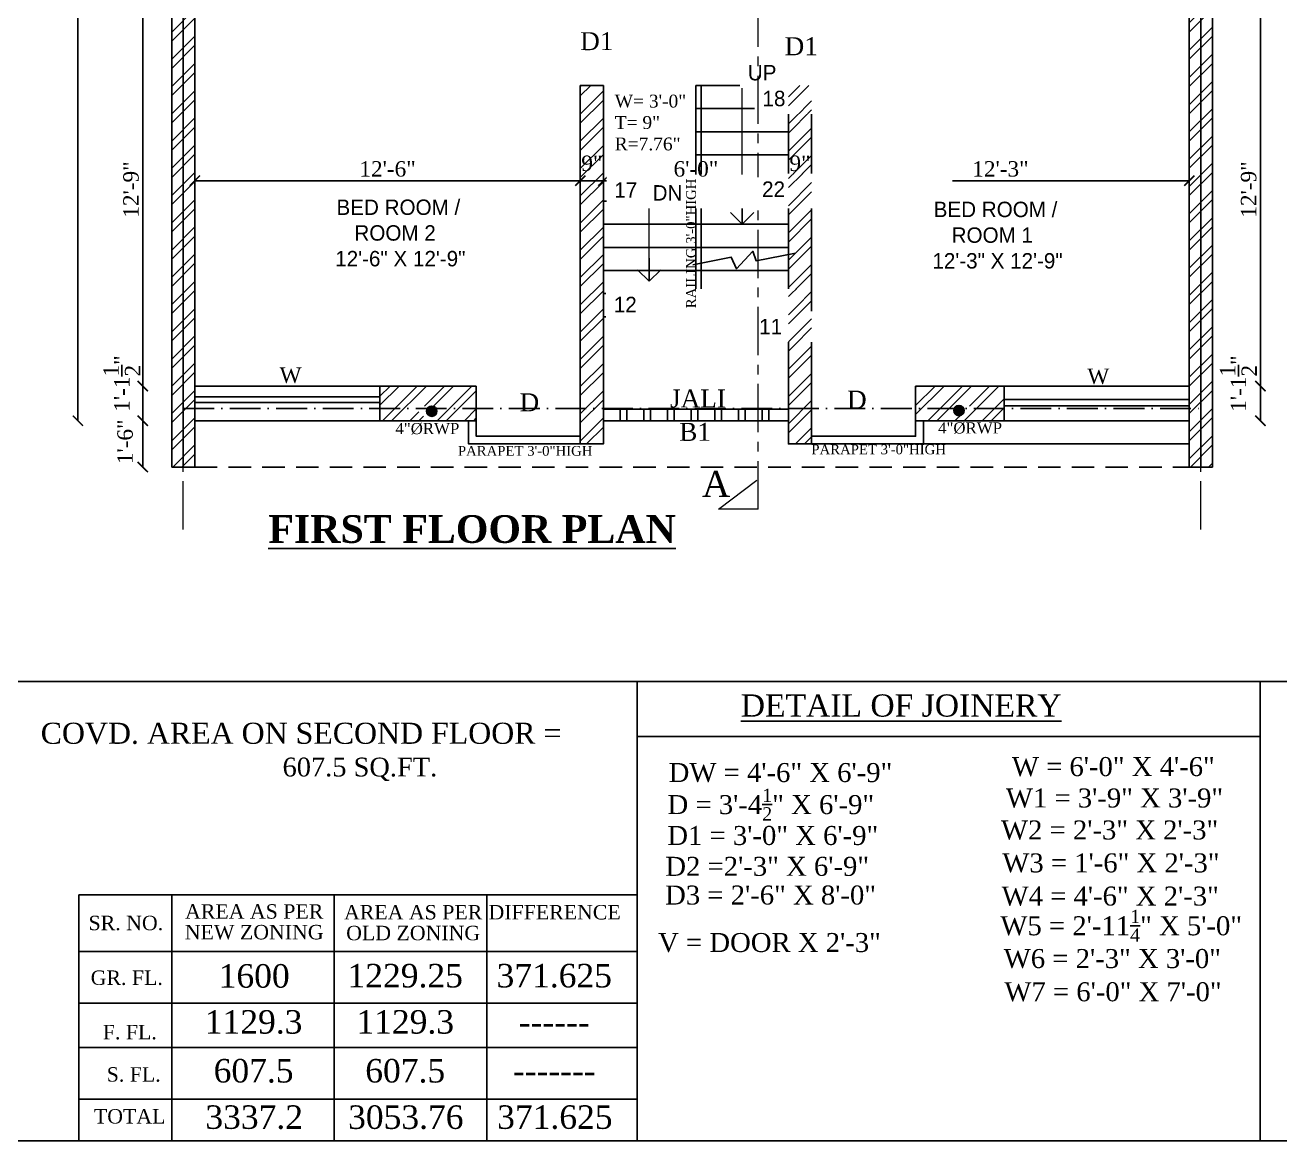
# Model space of a CAD drawing. Header units: feet. Extents: x -3489 to 100857, y -7396 to -4185.
# Drawn here: x 98370.9 to 98859.3, y -6116 to -5681.7 of the extents above; entities that cross this region are included whole.
import ezdxf
from ezdxf.enums import TextEntityAlignment as Align

# ---------------------------------------------------------------- set-up
doc = ezdxf.new("R2010")
doc.units = ezdxf.units.FT
doc.header["$MEASUREMENT"] = 0
for name, pattern in [('ACAD_ISO10W100', [18, 12, -3, 0, -3]), ('CENTER', [2, 1.25, -0.25, 0.25, -0.25]), ('DASHDOTX2', [2, 1, -0.5, 0, -0.5]), ('HIDDEN', [0.375, 0.25, -0.125])]:
    doc.linetypes.add(name, pattern=pattern)
doc.layers.add('BEAM', color=5, linetype='DASHDOTX2', lineweight=30)
doc.layers.add('Grid', color=252, linetype='CENTER', lineweight=20)
doc.layers.add('BLK_1_FLR_1_BLT_UP_AREA_EXISTING', color=25, linetype='Continuous', true_color=0x995f4c, plot=False)
for name, color, linetype in [('JOINERY TEXT', 170, 'Continuous'), ('PROJECTION', 7, 'HIDDEN'), ('SEWRAGE', 35, 'Continuous'), ('TEXT', 5, 'Continuous'), ('TOILET FIXTURES', 35, 'Continuous'), ('WALL', 1, 'Continuous')]:
    doc.layers.add(name, color=color, linetype=linetype)
doc.styles.add('33', font='arial.ttf', dxfattribs={"height": 8})
doc.styles.add('neeraj', font='romantic.ttf')
doc.styles.add('SHABNAM', font='times.ttf')
doc.styles.add('VEENI', font='times.ttf')
doc.styles.add('VINOD', font='times.ttf')
doc.dimstyles.new('plans', dxfattribs={"dimtxt": 10, "dimasz": 9, "dimexe": 1.5, "dimexo": 2, "dimgap": 1.5, "dimtad": 0, "dimzin": 3, "dimdsep": 46, "dimlunit": 4, "dimtxsty": 'neeraj', "dimblk": 'ARCHTICK', "dimcen": 0.09, "dimdle": 1.5, "dimse1": 1, "dimse2": 1, "dimclrd": 5, "dimclre": 5, "dimclrt": 5, "dimadec": 0, "dimazin": 0, "dimtfac": 1, "dimtmove": 2, "dimatfit": 3, "dimldrblk": 'OPEN90', "dimfxl": 1.5, "dimfrac": 1, "dimtolj": 1, "dimtzin": 0, "dimlwd": 0, "dimlwe": -1, "dimarcsym": 0})
doc.dimstyles.new('Standard$0', dxfattribs={"dimtxt": 9, "dimasz": 9, "dimexe": 9, "dimexo": 9, "dimgap": 4.8125, "dimtad": 0, "dimdec": 3, "dimzin": 3, "dimdsep": 46, "dimlunit": 4, "dimtxsty": '33', "dimblk": 'DOTSMALL', "dimblk1": 'ARCHTICK', "dimblk2": 'ARCHTICK', "dimcen": 0.09, "dimclrd": 256, "dimclre": 256, "dimclrt": 256, "dimadec": 0, "dimazin": 0, "dimtfac": 0.75, "dimtdec": 3, "dimtix": 1, "dimtofl": 0, "dimtmove": 2, "dimatfit": 3, "dimldrblk": 'DOTSMALL', "dimfxl": 1, "dimtolj": 1, "dimtzin": 0, "dimlwd": -1, "dimlwe": -1, "dimarcsym": 0})
pattern_1 = [(45, (6210.645, -416.4895), (-5.30330086, 5.30330086), []), (45, (6214.18, -416.4895), (-5.30330086, 5.30330086), [])]

# ---------------------------------------------------------------- blocks, each defined once
blk = doc.blocks.new('_ArchTick')
at = {"color": 0, "linetype": 'ByBlock', "const_width": 0.15}
blk.add_lwpolyline([(-0.5, -0.5), (0.5, 0.5)], dxfattribs=at)
blk = doc.blocks.new('*D107')
at = {"transparency": 16777216}
blk.add_line((98391.5, -5388.7), (98391.5, -5835.7), dxfattribs=at)
at = {"layer": 'Defpoints', "color": 0, "transparency": 16777216}
for p in [(98437, -5388.7), (98391.5, -5835.7), (98437, -5835.7)]:
    blk.add_point(p, dxfattribs=at)
at = {"transparency": 16777216, "xscale": 4, "yscale": 4, "zscale": 4}
for p, rotation in [((98391.5, -5388.7), 90), ((98391.5, -5835.7), 270)]:
    blk.add_blockref('_ArchTick', p, dxfattribs=dict(at, rotation=rotation))
at = {"lineweight": 25, "transparency": 16777216, "insert": (98386.94, -5612.2), "char_height": 6, "attachment_point": 5, "rotation": 90, "style": 'VINOD'}
blk.add_mtext('\\A1;37\'-3"', dxfattribs=at)
blk = doc.blocks.new('*D113')
at = {"transparency": 16777216}
blk.add_line((98416.74, -5669.2), (98416.74, -5822.2), dxfattribs=at)
at = {"layer": 'Defpoints', "color": 0, "transparency": 16777216}
for p in [(98437, -5669.2), (98416.74, -5822.2), (98437, -5822.2)]:
    blk.add_point(p, dxfattribs=at)
at = {"transparency": 16777216, "xscale": 4, "yscale": 4, "zscale": 4}
for p, rotation in [((98416.74, -5669.2), 90), ((98416.74, -5822.2), 270)]:
    blk.add_blockref('_ArchTick', p, dxfattribs=dict(at, rotation=rotation))
at = {"lineweight": 25, "transparency": 16777216, "insert": (98412.18, -5745.7), "char_height": 6, "attachment_point": 5, "rotation": 90, "style": 'VINOD'}
blk.add_mtext('\\A1;12\'-9"', dxfattribs=at)
blk = doc.blocks.new('*D114')
at = {"transparency": 16777216}
blk.add_line((98416.74, -5822.2), (98416.74, -5835.7), dxfattribs=at)
at = {"layer": 'Defpoints', "color": 0, "transparency": 16777216}
for p in [(98437, -5822.2), (98416.74, -5835.7), (98437, -5835.7)]:
    blk.add_point(p, dxfattribs=at)
at = {"transparency": 16777216, "xscale": 4, "yscale": 4, "zscale": 4}
for p, rotation in [((98416.74, -5822.2), 90), ((98416.74, -5835.7), 270)]:
    blk.add_blockref('_ArchTick', p, dxfattribs=dict(at, rotation=rotation))
at = {"lineweight": 25, "transparency": 16777216, "insert": (98408.59, -5821.22), "char_height": 6, "attachment_point": 5, "rotation": 90, "style": 'VINOD'}
blk.add_mtext('\\A1;1\'-1{\\H1x;\\S1/2;}"', dxfattribs=at)
blk = doc.blocks.new('*D115')
at = {"transparency": 16777216}
blk.add_line((98416.74, -5835.7), (98416.74, -5853.7), dxfattribs=at)
at = {"layer": 'Defpoints', "color": 0, "transparency": 16777216}
for p in [(98437, -5835.7), (98416.74, -5853.7), (98437, -5853.7)]:
    blk.add_point(p, dxfattribs=at)
at = {"transparency": 16777216, "xscale": 4, "yscale": 4, "zscale": 4}
for p, rotation in [((98416.74, -5835.7), 90), ((98416.74, -5853.7), 270)]:
    blk.add_blockref('_ArchTick', p, dxfattribs=dict(at, rotation=rotation))
at = {"lineweight": 25, "transparency": 16777216, "insert": (98409.88, -5843.9), "char_height": 6, "attachment_point": 5, "rotation": 90, "style": 'VINOD'}
blk.add_mtext('\\A1;1\'-6"', dxfattribs=at)
blk = doc.blocks.new('*D122')
at = {"transparency": 16777216}
blk.add_line((98851.67, -5669.2), (98851.67, -5822.2), dxfattribs=at)
at = {"layer": 'Defpoints', "color": 0, "transparency": 16777216}
for p in [(98824, -5669.2), (98824, -5822.2), (98851.67, -5822.2)]:
    blk.add_point(p, dxfattribs=at)
at = {"transparency": 16777216, "xscale": 4, "yscale": 4, "zscale": 4}
for p, rotation in [((98851.67, -5669.2), 90), ((98851.67, -5822.2), 270)]:
    blk.add_blockref('_ArchTick', p, dxfattribs=dict(at, rotation=rotation))
at = {"lineweight": 25, "transparency": 16777216, "insert": (98847.11, -5745.7), "char_height": 6, "attachment_point": 5, "rotation": 90, "style": 'VINOD'}
blk.add_mtext('\\A1;12\'-9"', dxfattribs=at)
blk = doc.blocks.new('*D123')
at = {"transparency": 16777216}
blk.add_line((98851.67, -5822.2), (98851.67, -5835.7), dxfattribs=at)
at = {"layer": 'Defpoints', "color": 0, "transparency": 16777216}
for p in [(98824, -5822.2), (98824, -5835.7), (98851.67, -5835.7)]:
    blk.add_point(p, dxfattribs=at)
at = {"transparency": 16777216, "xscale": 4, "yscale": 4, "zscale": 4}
for p, rotation in [((98851.67, -5822.2), 90), ((98851.67, -5835.7), 270)]:
    blk.add_blockref('_ArchTick', p, dxfattribs=dict(at, rotation=rotation))
at = {"lineweight": 25, "transparency": 16777216, "insert": (98843.11, -5821.24), "char_height": 6, "attachment_point": 5, "rotation": 90, "style": 'VINOD'}
blk.add_mtext('\\A1;1\'-1{\\H1x;\\S1/2;}"', dxfattribs=at)
blk = doc.blocks.new('*D125')
at = {"transparency": 16777216}
blk.add_line((98437, -5742.25), (98587, -5742.25), dxfattribs=at)
at = {"layer": 'Defpoints', "color": 0, "transparency": 16777216}
for p in [(98437, -5740.08), (98587, -5742.25), (98587, -5742.25)]:
    blk.add_point(p, dxfattribs=at)
at = {"transparency": 16777216, "xscale": 4, "yscale": 4, "zscale": 4, "rotation": 180}
blk.add_blockref('_ArchTick', (98437, -5742.25), dxfattribs=at)
at = {"transparency": 16777216, "xscale": 4, "yscale": 4, "zscale": 4}
blk.add_blockref('_ArchTick', (98587, -5742.25), dxfattribs=at)
at = {"lineweight": 25, "transparency": 16777216, "insert": (98512, -5737.7), "char_height": 6, "attachment_point": 5, "style": 'VINOD'}
blk.add_mtext('\\A1;12\'-6"', dxfattribs=at)
blk = doc.blocks.new('*D30')
at = {"transparency": 16777216}
blk.add_line((98596, -5742.25), (98668, -5742.25), dxfattribs=at)
at = {"layer": 'Defpoints', "color": 0, "transparency": 16777216}
for p in [(98596, -5742.25), (98668, -5742.25), (98668, -5742.25)]:
    blk.add_point(p, dxfattribs=at)
at = {"transparency": 16777216, "xscale": 4, "yscale": 4, "zscale": 4, "rotation": 180}
blk.add_blockref('_ArchTick', (98596, -5742.25), dxfattribs=at)
at = {"transparency": 16777216, "xscale": 4, "yscale": 4, "zscale": 4}
blk.add_blockref('_ArchTick', (98668, -5742.25), dxfattribs=at)
at = {"lineweight": 25, "transparency": 16777216, "insert": (98632, -5737.7), "char_height": 6, "attachment_point": 5, "style": 'VINOD'}
blk.add_mtext('\\A1;6\'-0"', dxfattribs=at)
blk = doc.blocks.new('*D31')
at = {"transparency": 16777216}
blk.add_line((98668, -5742.25), (98677, -5742.25), dxfattribs=at)
at = {"layer": 'Defpoints', "color": 0, "transparency": 16777216}
for p in [(98668, -5742.25), (98677, -5742.25), (98677, -5742.25)]:
    blk.add_point(p, dxfattribs=at)
at = {"transparency": 16777216, "xscale": 4, "yscale": 4, "zscale": 4, "rotation": 180}
blk.add_blockref('_ArchTick', (98668, -5742.25), dxfattribs=at)
at = {"transparency": 16777216, "xscale": 4, "yscale": 4, "zscale": 4}
blk.add_blockref('_ArchTick', (98677, -5742.25), dxfattribs=at)
at = {"lineweight": 25, "transparency": 16777216, "insert": (98672.5, -5735.52), "char_height": 6, "attachment_point": 5, "style": 'VINOD'}
blk.add_mtext('\\A1;9"', dxfattribs=at)
blk = doc.blocks.new('*D32')
at = {"transparency": 16777216}
blk.add_line((98677, -5742.25), (98824, -5742.25), dxfattribs=at)
at = {"layer": 'Defpoints', "color": 0, "transparency": 16777216}
for p in [(98677, -5742.25), (98824, -5742.25), (98824, -5742.25)]:
    blk.add_point(p, dxfattribs=at)
at = {"transparency": 16777216, "xscale": 4, "yscale": 4, "zscale": 4, "rotation": 180}
blk.add_blockref('_ArchTick', (98677, -5742.25), dxfattribs=at)
at = {"transparency": 16777216, "xscale": 4, "yscale": 4, "zscale": 4}
blk.add_blockref('_ArchTick', (98824, -5742.25), dxfattribs=at)
at = {"lineweight": 25, "transparency": 16777216, "insert": (98750.5, -5737.7), "char_height": 6, "attachment_point": 5, "style": 'VINOD'}
blk.add_mtext('\\A1;12\'-3"', dxfattribs=at)
blk = doc.blocks.new('_Open90')
at = {"color": 0, "linetype": 'ByBlock', "lineweight": -2}
for p, q in [((0, 0), (-1, 0)), ((-0.5, 0.5), (0, 0)), ((0, 0), (-0.5, -0.5))]:
    blk.add_line(p, q, dxfattribs=at)
blk = doc.blocks.new('*D35')
at = {"transparency": 16777216}
blk.add_line((98587, -5742.25), (98596, -5742.25), dxfattribs=at)
at = {"layer": 'Defpoints', "color": 0, "transparency": 16777216}
for p in [(98587, -5742.25), (98596, -5742.25), (98596, -5742.25)]:
    blk.add_point(p, dxfattribs=at)
at = {"transparency": 16777216, "xscale": 4, "yscale": 4, "zscale": 4, "rotation": 180}
blk.add_blockref('_ArchTick', (98587, -5742.25), dxfattribs=at)
at = {"transparency": 16777216, "xscale": 4, "yscale": 4, "zscale": 4}
blk.add_blockref('_ArchTick', (98596, -5742.25), dxfattribs=at)
at = {"lineweight": 25, "transparency": 16777216, "insert": (98591.5, -5735.52), "char_height": 6, "attachment_point": 5, "style": 'VINOD'}
blk.add_mtext('\\A1;9"', dxfattribs=at)

msp = doc.modelspace()

# ---------------------------------------------------------------- hatches: boundary and pattern name
at = {"layer": 'SEWRAGE'}
h = msp.add_hatch(dxfattribs=at)
h.set_pattern_fill('ANSI31', color=256, style=0)
h.set_pattern_definition([(45, (126758.52293, 7655.06675), (-0.08838834765, 0.08838834765), [])])
h.paths.add_polyline_path([(98527.18489, -5831.98946, 1), (98531.18489, -5831.98946, 1)])
h = msp.add_hatch(dxfattribs=at)
h.set_pattern_fill('ANSI31', color=256, style=0)
h.set_pattern_definition([(45, (126963.70604, 7655.31531), (-0.08838834765, 0.08838834765), [])])
h.paths.add_polyline_path([(98732.368, -5831.7409, 1), (98736.368, -5831.7409, 1)])
at = {"layer": 'WALL'}
h = msp.add_hatch(dxfattribs=at)
h.set_pattern_fill('ANSI32', color=0, scale=20)
h.set_pattern_definition(pattern_1)
h.paths.add_polyline_path([(98833, -5370.69855), (98824, -5370.69855), (98824, -5642.19855), (98765.69696, -5642.19855), (98765.69696, -5664.69855), (98717.5, -5664.69855), (98717.5, -5642.19855), (98713, -5642.19855), (98713, -5669.19855), (98770.19696, -5669.19855), (98770.19696, -5646.69855), (98824, -5646.69855), (98824, -5853.69855), (98833, -5853.69855)])
h.paths.add_polyline_path([(98788, -5501.19855), (98762.5, -5501.19855), (98762.5, -5402.19855), (98770.0138, -5402.19855), (98770.0138, -5388.69855), (98758, -5388.69855), (98758, -5402.90477), (98764.04922, -5394.13575, -0.246551788), (98763.18489, -5392.48946, -1), (98767.18489, -5392.48946, -0.604425921), (98764.04922, -5394.13575), (98758, -5402.90477), (98758, -5442.69855), (98734.93631, -5442.69855), (98736.01094, -5447.19855), (98758, -5447.19855), (98758, -5501.19855), (98704, -5501.19855), (98695, -5501.19855), (98695, -5510.19855), (98788, -5510.19855)])
h.paths.add_polyline_path([(98721.18489, -5393.48946, -1), (98725.18489, -5393.48946, -0.347106941), (98723.64943, -5395.43476), (98725.26467, -5402.19855), (98731, -5402.19855), (98731, -5388.69855), (98704, -5388.69855), (98704, -5379.69855), (98695, -5379.69855), (98695, -5402.19855), (98725.26467, -5402.19855), (98723.64943, -5395.43476, -0.484663124)])
h.paths.add_polyline_path([(98704, -5432.19855), (98695, -5432.19855), (98695, -5447.19855), (98736.01094, -5447.19855), (98734.93631, -5442.69855), (98704, -5442.69855)])
h.paths.add_polyline_path([(98704, -5477.19855), (98695, -5477.19855), (98695, -5483.19855), (98704, -5483.19855)], flags=17)
h.paths.add_polyline_path([(98641, -5501.19855), (98632, -5501.19855), (98632, -5669.19855), (98641, -5669.19855), (98641, -5660.19855)])
h.paths.add_polyline_path([(98596, -5501.19855), (98587, -5501.19855), (98587, -5669.19855), (98596, -5669.19855)])
h.paths.add_polyline_path([(98677, -5642.19855), (98668, -5642.19855), (98668, -5660.19855), (98668, -5669.19855), (98677, -5669.19855)])

# ---------------------------------------------------------------- linework, layer by layer
at = {"layer": 'BEAM', "color": 5, "linetype": 'ACAD_ISO10W100', "lineweight": -3}
msp.add_line((98432.5, -5830.98946), (98828.5, -5830.98946), dxfattribs=at)
at = {"layer": 'Grid', "color": 7, "ltscale": 15}
for p, q in [((98828.5, -5878.01757), (98828.5, -5122.51757)), ((98432.5, -5878.01757), (98432.5, -5249.48946))]:
    msp.add_line(p, q, dxfattribs=at)
msp.add_lwpolyline([(98656.17609, -5870.13764), (98640.76259, -5870.13764), (98656.17609, -5858.39177)], dxfattribs=at)
at = {"layer": 'PROJECTION', "ltscale": 35}
msp.add_line((98437, -5853.69855), (98824, -5853.69855), dxfattribs=at)
at = {"layer": 'SEWRAGE'}
for centre in [(98529.18489, -5831.98946), (98734.368, -5831.7409)]:
    msp.add_circle(centre, 2, dxfattribs=at)
at = {"layer": 'WALL', "ltscale": 200}
for p, q in [((98428, -5370.69855), (98428, -5853.69855)), ((98833, -5853.69855), (98833, -5370.69855)), ((98437, -5646.69855), (98437, -5853.69855)), ((98824, -5853.69855), (98824, -5646.69855)), ((98587, -5705.19855), (98596, -5705.19855)), ((98587, -5705.19855), (98587, -5844.69855)), ((98596, -5705.19855), (98596, -5844.69855)), ((98632, -5705.19855), (98668, -5705.19855)), ((98632, -5768.19855), (98632, -5705.19855)), ((98634, -5768.19855), (98634, -5705.19855)), ((98668, -5705.19855), (98677, -5705.19855)), ((98668, -5835.69855), (98668, -5705.19855)), ((98677, -5844.69855), (98677, -5705.19855)), ((98632, -5714.19855), (98668, -5714.19855)), ((98632, -5723.19855), (98668, -5723.19855)), ((98632, -5732.19855), (98668, -5732.19855)), ((98632, -5741.19855), (98668, -5741.19855)), ((98632, -5750.19855), (98596, -5750.19855)), ((98632, -5750.19855), (98668, -5750.19855)), ((98632, -5759.19855), (98596, -5759.19855)), ((98632, -5759.19855), (98668, -5759.19855)), ((98632, -5768.19855), (98596, -5768.19855)), ((98632, -5768.19855), (98668, -5768.19855)), ((98632, -5795.19855), (98632, -5768.19855)), ((98634, -5795.19855), (98634, -5768.19855)), ((98632, -5777.19855), (98596, -5777.19855)), ((98632, -5777.19855), (98668, -5777.19855)), ((98632, -5786.19855), (98596, -5786.19855)), ((98632, -5786.19855), (98668, -5786.19855)), ((98632, -5795.19855), (98596, -5795.19855)), ((98632, -5795.19855), (98668, -5795.19855)), ((98437, -5822.19855), (98546.5, -5822.19855)), ((98509, -5822.19855), (98509, -5835.69855)), ((98546.5, -5822.19855), (98546.5, -5835.69855)), ((98717.5, -5822.19855), (98824, -5822.19855)), ((98717.5, -5835.69855), (98717.5, -5822.19855)), ((98752, -5835.69855), (98752, -5822.19855)), ((98596, -5831.19855), (98668, -5831.19855)), ((98437, -5835.69855), (98546.5, -5835.69855)), ((98596, -5835.69855), (98668, -5835.69855)), ((98596, -5835.69855), (98668, -5835.69855)), ((98668, -5844.69855), (98668, -5835.69855)), ((98717.5, -5835.69855), (98824, -5835.69855)), ((98587, -5844.69855), (98596, -5844.69855)), ((98668, -5844.69855), (98677, -5844.69855)), ((98428, -5853.69855), (98437, -5853.69855)), ((98824, -5853.69855), (98833, -5853.69855))]:
    msp.add_line(p, q, dxfattribs=at)
at = {"layer": 'WALL'}
for p, q in [((98609.15088, -6116), (98609.15088, -5937.12611)), ((98851.56273, -5958.61888), (98851.56273, -6116))]:
    msp.add_line(p, q, dxfattribs=at)
at = {"layer": 'WALL', "lineweight": -3}
for p, q in [((98391.80255, -6020.23007), (98609.15088, -6020.23007)), ((98428.10448, -6020.23007), (98428.10448, -6116.00001)), ((98491.24817, -6020.23007), (98491.24817, -6116.00001)), ((98550.69672, -6020.23007), (98550.69672, -6116.00001)), ((98391.80255, -6042.22662), (98609.15088, -6042.22662)), ((98391.80255, -6062.35081), (98609.15088, -6062.35081)), ((98391.80255, -6079.68369), (98609.15088, -6079.68369)), ((98391.80255, -6099.68951), (98609.15088, -6099.68951)), ((98391.80255, -6116.00001), (98609.15088, -6116.00001))]:
    msp.add_line(p, q, dxfattribs=at)
at = {"layer": 'WALL'}
for points in [[(97887.42476, -5937.12611), (99615.42476, -5937.12611), (99615.42476, -5036), (97887.42476, -5036)], [(97887.42476, -6116), (99615.42476, -6116), (99615.42476, -5937.12611), (97887.42476, -5937.12611)]]:
    msp.add_lwpolyline(points, close=True, dxfattribs=at)
at = {"layer": 'WALL', "ltscale": 200}
for points in [[(98630.75359, -5774.94657), (98645.76882, -5772.03576), (98647.78127, -5776.51375), (98654.09461, -5769.75135), (98655.38366, -5773.44781), (98670.7568, -5770.47802)], [(98587, -5844.69855), (98543.5, -5844.69855), (98543.5, -5835.69855)], [(98587, -5841.69855), (98546.5, -5841.69855), (98546.5, -5835.69855)], [(98677, -5844.69855), (98720.5, -5844.69855), (98720.5, -5835.69855)], [(98677, -5841.69855), (98717.5, -5841.69855), (98717.5, -5835.69855)]]:
    msp.add_lwpolyline(points, dxfattribs=at)
for points in [[(98437, -5828.65099), (98509, -5828.65099), (98509, -5826.43532), (98437, -5826.43532)], [(98752, -5827.42694), (98824, -5827.42694), (98824, -5829.82667), (98752, -5829.82667)], [(98605.17417, -5831.19855), (98602.5354, -5831.19855), (98602.5354, -5835.69855), (98605.17417, -5835.69855)], [(98614.38258, -5831.19855), (98611.74381, -5831.19855), (98611.74381, -5835.69855), (98614.38258, -5835.69855)], [(98623.59099, -5831.19855), (98620.95222, -5831.19855), (98620.95222, -5835.69855), (98623.59099, -5835.69855)], [(98632.7994, -5831.19855), (98630.16063, -5831.19855), (98630.16063, -5835.69855), (98632.7994, -5835.69855)], [(98642.00781, -5831.19855), (98639.36904, -5831.19855), (98639.36904, -5835.69855), (98642.00781, -5835.69855)], [(98651.21622, -5831.19855), (98648.57745, -5831.19855), (98648.57745, -5835.69855), (98651.21622, -5835.69855)], [(98660.42463, -5831.19855), (98657.78586, -5831.19855), (98657.78586, -5835.69855), (98660.42463, -5835.69855)]]:
    msp.add_lwpolyline(points, close=True, dxfattribs=at)
at = {"layer": 'WALL', "lineweight": 25}
for points in [[(98609.15087, -5958.61888), (98851.56273, -5958.61888), (98851.56273, -5937.1261), (98609.15087, -5937.1261)], [(98391.80255, -6020.23007), (98609.15088, -6020.23007), (98609.15088, -6116.00001), (98391.80255, -6116.00001)]]:
    msp.add_lwpolyline(points, close=True, dxfattribs=at)

# ---------------------------------------------------------------- texts
at = {"char_height": 6, "width": 69.2159404, "attachment_point": 2}
for s, insert in [('\\A1;\\pi2.52402,t18.5202;{\\fUtsaah|b0|i0|c0|p34;BED ROOM / ROOM 2\\P\\pi4.08,t20.0802;12\'-6" X 12\'-9\\H1.0003x;" }', (98514.93747, -5749.58959)), ('\\A1;\\pi2.52402,t18.5202;{\\fUtsaah|b0|i0|c0|p34;BED ROOM / ROOM 1\\P\\pi4.08,t20.0802;12\'-3" X 12\'-9\\H1.0003x;" }', (98747.32736, -5750.43433))]:
    msp.add_mtext(s, dxfattribs=dict(at, insert=insert))
at = {"color": 7, "char_height": 7.3916877, "width": 114.3126907, "attachment_point": 2, "style": 'VEENI'}
for s, insert in [('W = 6\'-0" X 4\'-6"', (98794.41514, -5966.60604)), ('\\A1;DW = 4\'-6" X 6\'-9"', (98664.90466, -5968.92248)), ('\\A1;D = 3\'-4{\\H0.7x;\\S1/2;}" X 6\'-9"', (98661.14961, -5978.88984)), ('W1 = 3\'-9" X 3\'-9"', (98794.87899, -5978.82543)), ('W2 = 2\'-3" X 2\'-3"', (98792.98103, -5991.27378)), ('\\A1;D1 = 3\'-0" X 6\'-9"', (98661.90466, -5993.42248)), ('D2 =2\'-3" X 6\'-9"', (98659.73633, -6005.42939)), ('\\A1;W3 = 1\'-6" X 2\'-3"', (98793.49003, -6004.08836)), ('\\A1;D3 = 2\'-6" X 8\'-0"', (98661.04472, -6016.60362)), ('W4 = 4\'-6" X 2\'-3"', (98793.20761, -6017.00084)), ('\\A1;W5 = 2\'-11{\\H0.7x;\\S1/4;}" X 5\'-0"', (98797.49738, -6026.05232)), ('V = DOOR X 2\'-3"', (98660.62142, -6035.08409)), ('\\A1;W6 = 2\'-3" X 3\'-0"', (98794.04266, -6041.31838)), ('\\A1;W7 = 6\'-0" X 7\'-0"', (98794.29604, -6054.2518))]:
    msp.add_mtext(s, dxfattribs=dict(at, insert=insert))
at = {"layer": 'JOINERY TEXT', "style": 'VEENI'}
for s, height, p in [('D1', 7, (98593.41834, -5687.92928)), ('W', 6, (98474.25326, -5818.00972)), ('W', 6, (98788.57603, -5818.4351)), ('D', 7, (98567.17873, -5828.54612)), ('JALI', 7, (98632.8072, -5827.05263)), ('D', 7, (98694.63348, -5827.48268)), ('B1', 7, (98631.67581, -5839.99703))]:
    msp.add_text(s, height=height, dxfattribs=at).set_placement(p, align=Align.MIDDLE)
at = {"layer": 'TEXT', "color": 5, "style": 'VINOD'}
for p in [(98703.09545, -5846.84486), (98565.54332, -5847.41784)]:
    msp.add_text('PARAPET 3\'-0"HIGH', height=3.8039103, dxfattribs=at).set_placement(p, align=Align.MIDDLE)
at = {"layer": 'TEXT'}
for s, height, style, p in [('A', 10.08, 'VINOD', (98639.84555, -5860.25724)), ('%%UDETAIL OF JOINERY', 8.6524159, 'SHABNAM', (98711.88922, -5946.5389)), ('COVD. AREA ON SECOND FLOOR = ', 8.2094237, 'SHABNAM', (98479.89307, -5957.38124)), ('AREA AS PER', 5.6233635, 'SHABNAM', (98460.09685, -6026.69191)), ('AREA AS PER', 5.6233635, 'SHABNAM', (98521.96335, -6027.00113)), ('DIFFERENCE', 5.623364, 'SHABNAM', (98577.01551, -6027.00113)), ('SR. NO.', 5.623364, 'SHABNAM', (98410.15287, -6031.19929)), ('NEW ZONING', 5.623364, 'SHABNAM', (98460.09685, -6034.77417)), ('OLD ZONING', 5.623364, 'SHABNAM', (98521.96335, -6035.08339)), ('GR. FL.', 5.623364, 'SHABNAM', (98410.51586, -6052.49884)), ('F. FL.', 5.623364, 'SHABNAM', (98411.69606, -6073.69916)), ('S. FL.', 5.623364, 'SHABNAM', (98413.22079, -6090.13982)), ('TOTAL', 5.623364, 'SHABNAM', (98411.63945, -6106.43742))]:
    msp.add_text(s, height=height, dxfattribs=dict(at, style=style)).set_placement(p, align=Align.MIDDLE)
at = {"layer": 'TEXT', "lineweight": -3, "style": 'SHABNAM'}
for s, p in [('1600', (98460.09685, -6051.77417)), ('1229.25', (98518.87107, -6051.71771)), ('371.625', (98576.87107, -6051.71771)), ('1129.3', (98459.87107, -6069.71771)), ('1129.3', (98518.87107, -6069.71771)), ('------', (98576.87107, -6069.71771)), ('607.5', (98459.87107, -6088.71771)), ('607.5', (98518.87107, -6088.71771)), ('-------', (98576.87107, -6088.71771)), ('3337.2', (98460.09685, -6106.77417)), ('3053.76', (98519.09685, -6106.77417)), ('371.625', (98577.09685, -6106.77417))]:
    msp.add_text(s, height=9.14914, dxfattribs=at).set_placement(p, align=Align.MIDDLE)
at = {"layer": 'TEXT', "lineweight": -3, "attachment_point": 2}
for s, insert, char_height, width, style in [('{\\fTimes New Roman|b1|i0|c0|p18;\\LFIRST FLOOR PLAN}', (98544.8961, -5872.43879), 10.8, 1522.7716882, 'VINOD'), ('\\A1;607.5 SQ.FT. ', (98501.23789, -5966.81903), 7.319312, 242.9932797, 'SHABNAM')]:
    msp.add_mtext(s, dxfattribs=dict(at, insert=insert, char_height=char_height, width=width, style=style))
at = {"layer": 'TOILET FIXTURES', "lineweight": -3, "style": 'VEENI'}
for p in [(98527.50177, -5838.73802), (98738.68489, -5838.48946)]:
    msp.add_text('4"%%CRWP', height=4.33755, dxfattribs=at).set_placement(p, align=Align.MIDDLE)
at = {"layer": 'WALL', "insert": (98600.41905, -5708.77828), "char_height": 5, "width": 34.87938, "attachment_point": 1, "style": 'VINOD'}
msp.add_mtext('W= 3\'-0"\\PT= 9"\\PR=7.76"', dxfattribs=at)

# ---------------------------------------------------------------- dimensions: what is measured, and where the dimension line sits
at = {"lineweight": 25}
for base, p1, p2, picture, middle in [((98391.50415, -5835.69855), (98437, -5388.69855), (98437, -5835.69855), '*D107', (98386.94359, -5612.19855)), ((98416.73932, -5822.19855), (98437, -5669.19855), (98437, -5822.19855), '*D113', (98412.17876, -5745.69855)), ((98851.67317, -5822.19855), (98824, -5669.19855), (98824, -5822.19855), '*D122', (98847.1126, -5745.69855))]:
    dim = msp.add_linear_dim(base=base, p1=p1, p2=p2, angle=90, dimstyle='Standard$0', override={"dimtxt": 6, "dimasz": 4, "dimexe": 1.25, "dimexo": 7.5, "dimgap": 1.5, "dimtad": 1, "dimdec": 2, "dimtxsty": 'VINOD', "dimblk": 'ArchTick', "dimse1": 1, "dimse2": 1, "dimtfac": 1, "dimtdec": 1, "dimtix": 0, "dimfxl": 2}, dxfattribs=at)
    dim.commit()
    dim.dimension.update_dxf_attribs({"geometry": picture, "text_midpoint": middle})
for base, p1, p2, picture, middle in [((98596, -5742.25396), (98587, -5742.25396), (98596, -5742.25396), '*D35', (98591.5, -5735.52067)), ((98677, -5742.25396), (98668, -5742.25396), (98677, -5742.25396), '*D31', (98672.5, -5735.52067))]:
    dim = msp.add_linear_dim(base=base, p1=p1, p2=p2, dimstyle='Standard$0', override={"dimtxt": 6, "dimasz": 4, "dimexe": 1.25, "dimexo": 7.5, "dimgap": 1.5, "dimtad": 1, "dimdec": 2, "dimtxsty": 'VINOD', "dimblk": 'ArchTick', "dimse1": 1, "dimse2": 1, "dimtfac": 1, "dimtdec": 1, "dimtix": 0, "dimfxl": 2}, dxfattribs=at)
    dim.commit()
    dim.dimension.update_dxf_attribs({"geometry": picture, "text_midpoint": middle, "dimtype": 160})
for base, p1, p2, picture, middle in [((98587, -5742.25396), (98437, -5740.07605), (98587, -5742.25396), '*D125', (98512, -5737.70205)), ((98668, -5742.25396), (98596, -5742.25396), (98668, -5742.25396), '*D30', (98632, -5737.70205)), ((98824, -5742.25396), (98677, -5742.25396), (98824, -5742.25396), '*D32', (98750.5, -5737.70205))]:
    dim = msp.add_linear_dim(base=base, p1=p1, p2=p2, dimstyle='Standard$0', override={"dimtxt": 6, "dimasz": 4, "dimexe": 1.25, "dimexo": 7.5, "dimgap": 1.5, "dimtad": 1, "dimdec": 2, "dimtxsty": 'VINOD', "dimblk": 'ArchTick', "dimse1": 1, "dimse2": 1, "dimtfac": 1, "dimtdec": 1, "dimtix": 0, "dimfxl": 2}, dxfattribs=at)
    dim.commit()
    dim.dimension.update_dxf_attribs({"geometry": picture, "text_midpoint": middle})
for base, p1, p2, picture, middle in [((98416.73932, -5835.69855), (98437, -5822.19855), (98437, -5835.69855), '*D114', (98408.58879, -5821.21528)), ((98851.67317, -5835.69855), (98824, -5822.19855), (98824, -5835.69855), '*D123', (98843.11118, -5821.23651)), ((98416.73932, -5853.69855), (98437, -5835.69855), (98437, -5853.69855), '*D115', (98409.88368, -5843.90408))]:
    dim = msp.add_linear_dim(base=base, p1=p1, p2=p2, angle=90, dimstyle='Standard$0', override={"dimtxt": 6, "dimasz": 4, "dimexe": 1.25, "dimexo": 7.5, "dimgap": 1.5, "dimtad": 1, "dimdec": 2, "dimtxsty": 'VINOD', "dimblk": 'ArchTick', "dimse1": 1, "dimse2": 1, "dimtfac": 1, "dimtdec": 1, "dimtix": 0, "dimfxl": 2}, dxfattribs=at)
    dim.commit()
    dim.dimension.update_dxf_attribs({"geometry": picture, "text_midpoint": middle, "dimtype": 160})

# ---------------------------------------------------------------- leaders
at = {"layer": 'WALL', "ltscale": 200}
for points in [[(98650, -5759.19855), (98650, -5700.0164)], [(98613.81806, -5781.40249), (98613.81806, -5746.1159)]]:
    msp.add_leader(points, dimstyle='plans', override={"dimgap": 1.5, "dimtad": 0, "dimfxl": 1.25, "dimfxlon": 1, "dimarcsym": 1}, dxfattribs=at)

# ---------------------------------------------------------------- next in the draw order: texts
at = {"layer": 'Grid', "color": 6, "char_height": 6, "width": 70.9935748, "attachment_point": 1, "bg_fill": 2}
for s, insert in [('{\\fUtsaah|b0|i0|c0|p34;18}', (98657.90344, -5707.26)), ('{\\fUtsaah|b0|i0|c0|p34;22}', (98657.74833, -5742.54374)), ('{\\fUtsaah|b0|i0|c0|p34;11}', (98656.6155, -5796.04522))]:
    msp.add_mtext(s, dxfattribs=dict(at, insert=insert))

# ---------------------------------------------------------------- next in the draw order: texts
for s, insert in [('{\\fUtsaah|b0|i0|c0|p34;UP}', (98652.18528, -5697.20789)), ('{\\fUtsaah|b0|i0|c0|p34;17}', (98600.2318, -5742.9105)), ('{\\fUtsaah|b0|i0|c0|p34;12}', (98600.05258, -5787.45524))]:
    msp.add_mtext(s, dxfattribs=dict(at, insert=insert))

# ---------------------------------------------------------------- next in the draw order: linework, layer by layer
at = {"layer": 'Grid', "color": 7, "ltscale": 15}
msp.add_lwpolyline([(98656.17609, -5870.13764), (98656.17609, -5510.19855), (98805.32491, -5510.19855), (98805.32491, -5110.01427), (98788.03274, -5110.01427), (98805.32491, -5121.98946)], dxfattribs=at)

# ---------------------------------------------------------------- next in the draw order: texts
at = {"layer": 'JOINERY TEXT', "style": 'VEENI'}
msp.add_text('D1', height=7, dxfattribs=at).set_placement((98672.98819, -5689.90617), align=Align.MIDDLE)
at = {"layer": 'TEXT', "color": 5, "style": 'VINOD'}
msp.add_text('RAILING 3\'-0"HIGH', height=3.8039103, rotation=90, dxfattribs=at).set_placement((98630.10126, -5766.65662), align=Align.MIDDLE)

# ---------------------------------------------------------------- next in the draw order: texts
at = {"layer": 'Grid', "color": 6, "insert": (98615.14096, -5743.99751), "char_height": 6, "width": 70.9935748, "attachment_point": 1, "bg_fill": 2}
msp.add_mtext('{\\fUtsaah|b0|i0|c0|p34;DN}', dxfattribs=at)

# ---------------------------------------------------------------- next in the draw order: hatches: boundary and pattern name
at = {"layer": 'WALL'}
h = msp.add_hatch(dxfattribs=at)
h.set_pattern_fill('ANSI32', color=0, scale=20)
h.set_pattern_definition(pattern_1)
h.paths.add_polyline_path([(98437, -5510.19855), (98546.5, -5510.19855), (98546.5, -5477.19855), (98537.5, -5477.19855), (98537.5, -5501.19855), (98437, -5501.19855), (98437, -5402.19855), (98461, -5402.19855), (98461, -5401.33902), (98452.6329, -5393.82571, -0.687778676), (98449.14481, -5392.48946, -1.453956099), (98452.6329, -5393.82571), (98461, -5401.33902), (98461, -5388.69855), (98437, -5388.69855), (98437, -5370.69855), (98428, -5370.69855), (98428, -5853.69855), (98437, -5853.69855), (98437, -5646.69855), (98495.77316, -5646.69855), (98495.77316, -5669.19855), (98551, -5669.19855), (98551, -5642.19855), (98546.5, -5642.19855), (98546.5, -5664.69855), (98500.27316, -5664.69855), (98500.27316, -5642.19855), (98437, -5642.19855)])
h.paths.add_polyline_path([(98546.5, -5379.69855), (98537.5, -5379.69855), (98537.5, -5388.69855), (98514.9925, -5388.69855), (98514.9925, -5402.19855), (98537.5, -5402.19855), (98537.5, -5441.19855), (98546.5, -5441.19855)], flags=17)
h.paths.add_polyline_path([(98522.368, -5391.7409, -1), (98526.368, -5391.7409, -1)], flags=16)
h.paths.add_polyline_path([(98546.5, -5822.19855), (98509, -5822.19855), (98509, -5835.69855), (98546.5, -5835.69855)], flags=17)
h.paths.add_polyline_path([(98528.18489, -5831.98946, -1), (98524.18489, -5831.98946, -1)], flags=16)
h.paths.add_polyline_path([(98596, -5705.19855), (98587, -5705.19855), (98587, -5844.69855), (98596, -5844.69855)])
h.paths.add_polyline_path([(98677, -5705.19855), (98668, -5705.19855), (98668, -5835.69855), (98668, -5844.69855), (98677, -5844.69855)])
h.paths.add_polyline_path([(98752, -5822.19855), (98717.5, -5822.19855), (98717.5, -5835.69855), (98752, -5835.69855)])
h.paths.add_polyline_path([(98739.368, -5831.7409, -1), (98735.368, -5831.7409, -1)], flags=16)
h.paths.add_polyline_path([(98513.51773, -5388.35348), (98540.10125, -5388.35348), (98540.10125, -5381.5657), (98513.51773, -5381.5657)], flags=25)

# ---------------------------------------------------------------- next in the draw order: linework, layer by layer
at = {"layer": 'BLK_1_FLR_1_BLT_UP_AREA_EXISTING', "color": 25}
msp.add_lwpolyline([(98437, -5370.69855), (98432.5, -5370.69855), (98432.5, -5853.69855), (98437, -5853.69855), (98437, -5835.69855), (98543.5, -5835.69855), (98543.5, -5844.69855), (98596, -5844.69855), (98596, -5835.69855), (98668, -5835.69855), (98668, -5844.69855), (98824, -5844.69855), (98824, -5853.69855), (98828.5, -5853.69855), (98828.5, -5388.5), (98704, -5388.5), (98704, -5379.69855), (98695, -5379.69855), (98695, -5501.19855), (98546.5, -5501.19855), (98546.5, -5379.69855), (98537.5, -5379.69855), (98537.5, -5388.69855), (98437, -5388.69855)], close=True, dxfattribs=at)

doc.saveas('drawing.dxf')
